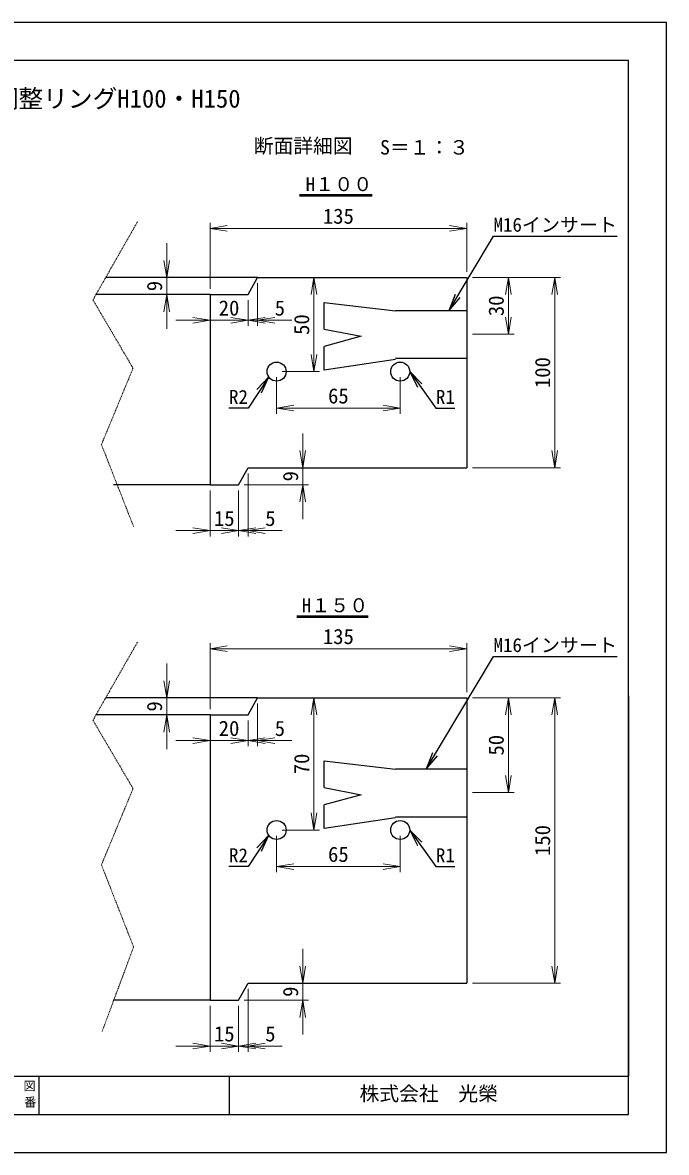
# Model space of a CAD drawing. Units: millimetres, scale not verified. Extents: x -210 to 210, y -148 to 148.
# Drawn here: x 40.7 to 210, y -148.5 to 148.5 of the extents above; entities that cross this region are included whole.
import ezdxf
from ezdxf.enums import TextEntityAlignment as Align

# ---------------------------------------------------------------- set-up
doc = ezdxf.new("R2010")
doc.units = ezdxf.units.MM
doc.linetypes.add('USER3', pattern=[16.375, 6.35, -3.175, 0.25, -3.175, 0.25, -3.175])
doc.layers.add('0-0', color=7, linetype='Continuous')
for name, color, linetype, lineweight in [('0-1_0', 9, 'Continuous', 25), ('0-2_dims', 2, 'Continuous', 13), ('0-3_pen3実線', 7, 'Continuous', 25), ('0-4_pen4実線', 6, 'Continuous', 25), ('0-7_pen2二点', 3, 'USER3', 13)]:
    doc.layers.add(name, color=color, linetype=linetype, lineweight=lineweight)
doc.styles.add('ＭＳ ゴシック', font='')
doc.styles.get('ＭＳ ゴシック').set_extended_font_data('MS Gothic')

# ---------------------------------------------------------------- blocks, each defined once
blk = doc.blocks.new('部分図 1')
at = {"layer": '0-1_0'}
blk.add_lwpolyline([(0, 0), (8400, 0), (8400, 5940), (0, 5940)], close=True, dxfattribs=at)
at = {"layer": '0-2_dims'}
for p, q in [((6000, 4540), (6000, 4888)), ((7350, 4630), (7350, 4888)), ((6000, 4858), (7350, 4858)), ((5772, 4600), (5772, 4780)), ((5772, 4600), (5772, 4510)), ((5790, 4600), (5802, 4600)), ((6504, 4600), (6576, 4600)), ((6546, 4105), (6546, 4600)), ((7380, 4600), (7599, 4600)), ((7410, 4600), (7843, 4600)), ((7569, 4600), (7569, 4302)), ((7813, 4600), (7813, 3600)), ((6250, 4570), (6250, 4345)), ((5772, 4510), (5772, 4330)), ((5790, 4510), (5802, 4510)), ((6000, 4480), (6000, 4345)), ((6200, 4480), (6200, 4345)), ((6200, 4480), (6200, 4345)), ((6000, 4375), (5820, 4375)), ((6000, 4375), (6200, 4375)), ((6200, 4375), (6020, 4375)), ((6200, 4375), (6380, 4375)), ((6200, 4375), (6250, 4375)), ((6250, 4375), (6430, 4375)), ((7380, 4302), (7599, 4302)), ((6380, 4105), (6576, 4105)), ((6350, 4075), (6350, 3883)), ((7000, 4075), (7000, 3883)), ((6350, 3913), (7000, 3913)), ((6487.5, 3600), (6487.5, 3780)), ((6200, 3570), (6200, 3239)), ((6487.5, 3600), (6517.5, 3600)), ((6487.5, 3510), (6487.5, 3600)), ((7380, 3600), (7843, 3600)), ((6180, 3510), (6517.5, 3510)), ((6487.5, 3510), (6487.5, 3330)), ((6000, 3480), (6000, 3239)), ((6150, 3480), (6150, 3239)), ((6150, 3480), (6150, 3239)), ((6000, 3269), (5820, 3269)), ((6150, 3269), (5970, 3269)), ((6000, 3269), (6150, 3269)), ((6150, 3269), (6330, 3269)), ((6150, 3269), (6200, 3269)), ((6200, 3269), (6380, 3269)), ((6000, 2330), (6000, 2678)), ((7350, 2420), (7350, 2678)), ((6000, 2648), (7350, 2648)), ((5772, 2390), (5772, 2570)), ((5772, 2390), (5772, 2300)), ((5790, 2390), (5802, 2390)), ((6504, 2390), (6576, 2390)), ((6546, 1695), (6546, 2390)), ((7380, 2390), (7599, 2390)), ((7410, 2390), (7843, 2390)), ((7569, 2390), (7569, 1892)), ((7813, 2390), (7813, 890)), ((6250, 2360), (6250, 2135)), ((5772, 2300), (5772, 2120)), ((5790, 2300), (5802, 2300)), ((6000, 2270), (6000, 2135)), ((6200, 2270), (6200, 2135)), ((6200, 2270), (6200, 2135)), ((6000, 2165), (5820, 2165)), ((6000, 2165), (6200, 2165)), ((6200, 2165), (6020, 2165)), ((6200, 2165), (6250, 2165)), ((6200, 2165), (6380, 2165)), ((6250, 2165), (6430, 2165)), ((7380, 1892), (7599, 1892)), ((6350, 1665), (6350, 1473)), ((6380, 1695), (6576, 1695)), ((7000, 1665), (7000, 1473)), ((6350, 1503), (7000, 1503)), ((6487.5, 890), (6487.5, 1070)), ((6200, 860), (6200, 529)), ((6487.5, 890), (6517.5, 890)), ((6487.5, 800), (6487.5, 890)), ((7380, 890), (7843, 890)), ((6180, 800), (6517.5, 800)), ((6487.5, 800), (6487.5, 620)), ((6000, 770), (6000, 529)), ((6150, 770), (6150, 529)), ((6150, 770), (6150, 529)), ((6000, 559), (5820, 559)), ((6150, 559), (5970, 559)), ((6000, 559), (6150, 559)), ((6150, 559), (6330, 559)), ((6150, 559), (6200, 559)), ((6200, 559), (6380, 559))]:
    blk.add_line(p, q, dxfattribs=at)
for points in [[(6090, 4873), (6000, 4858), (6090, 4843)], [(7260, 4843), (7350, 4858), (7260, 4873)], [(5757, 4690), (5772, 4600), (5787, 4690)], [(6561, 4510), (6546, 4600), (6531, 4510)], [(7584, 4510), (7569, 4600), (7554, 4510)], [(7828, 4510), (7813, 4600), (7798, 4510)], [(5787, 4420), (5772, 4510), (5757, 4420)], [(5910, 4360), (6000, 4375), (5910, 4390)], [(6110, 4360), (6200, 4375), (6110, 4390)], [(6290, 4390), (6200, 4375), (6290, 4360)], [(6340, 4390), (6250, 4375), (6340, 4360)], [(7554, 4392), (7569, 4302), (7584, 4392)], [(6531, 4195), (6546, 4105), (6561, 4195)], [(6440, 3928), (6350, 3913), (6440, 3898)], [(6910, 3898), (7000, 3913), (6910, 3928)], [(6472.5, 3690), (6487.5, 3600), (6502.5, 3690)], [(7798, 3690), (7813, 3600), (7828, 3690)], [(6502.5, 3420), (6487.5, 3510), (6472.5, 3420)], [(5910, 3254), (6000, 3269), (5910, 3284)], [(6060, 3254), (6150, 3269), (6060, 3284)], [(6240, 3284), (6150, 3269), (6240, 3254)], [(6290, 3284), (6200, 3269), (6290, 3254)], [(6090, 2663), (6000, 2648), (6090, 2633)], [(7260, 2633), (7350, 2648), (7260, 2663)], [(5757, 2480), (5772, 2390), (5787, 2480)], [(6561, 2300), (6546, 2390), (6531, 2300)], [(7584, 2300), (7569, 2390), (7554, 2300)], [(7828, 2300), (7813, 2390), (7798, 2300)], [(5787, 2210), (5772, 2300), (5757, 2210)], [(5910, 2150), (6000, 2165), (5910, 2180)], [(6110, 2150), (6200, 2165), (6110, 2180)], [(6290, 2180), (6200, 2165), (6290, 2150)], [(6340, 2180), (6250, 2165), (6340, 2150)], [(7554, 1982), (7569, 1892), (7584, 1982)], [(6531, 1785), (6546, 1695), (6561, 1785)], [(6440, 1518), (6350, 1503), (6440, 1488)], [(6910, 1488), (7000, 1503), (6910, 1518)], [(6472.5, 980), (6487.5, 890), (6502.5, 980)], [(7798, 980), (7813, 890), (7828, 980)], [(6502.5, 710), (6487.5, 800), (6472.5, 710)], [(5910, 544), (6000, 559), (5910, 574)], [(6060, 544), (6150, 559), (6060, 574)], [(6240, 574), (6150, 559), (6240, 544)], [(6290, 574), (6200, 559), (6290, 544)]]:
    blk.add_lwpolyline(points, dxfattribs=at)
at = {"layer": '0-3_pen3実線', "lineweight": 50}
for p, q in [((6471, 5032), (6853, 5032)), ((6457, 2818), (6832, 2818))]:
    blk.add_line(p, q, dxfattribs=at)
at = {"layer": '0-3_pen3実線'}
for p, q in [((6250, 4600), (5451.35, 4600)), ((6250, 4600), (7350, 4600)), ((7350, 4600), (7350, 3600)), ((6000, 4510), (5399.98, 4510)), ((6000, 4510), (6000, 3510)), ((6600, 4329), (6600, 4468)), ((6600, 4468), (6975, 4425)), ((7350, 4425), (6975, 4425)), ((6600, 4113.44), (6600, 4237)), ((6975, 4168.3), (6600, 4113.44)), ((6975, 4175), (7350, 4175)), ((6200, 3600), (7350, 3600)), ((6000, 3510), (5492.22, 3510)), ((6250, 2390), (5451.35, 2390)), ((6250, 2390), (7350, 2390)), ((7350, 2390), (7350, 890)), ((6000, 2300), (5399.98, 2300)), ((6000, 2300), (6000, 800)), ((6600, 1919), (6600, 2058)), ((6600, 2058), (6975, 2015)), ((7350, 2015), (6975, 2015)), ((6600, 1919), (6795, 1880.72)), ((6795, 1880.72), (6600, 1827)), ((6600, 1703.44), (6600, 1827)), ((6975, 1758.3), (6600, 1703.44)), ((6975, 1765), (7350, 1765)), ((6150, 800), (6200, 890)), ((6200, 890), (7350, 890)), ((6000, 800), (5492.22, 800)), ((6000, 800), (6150, 800)), ((5100, 400), (5100, 200))]:
    blk.add_line(p, q, dxfattribs=at)
for points in [[(7256.25, 4425), (7490, 4818), (8140.5, 4818)], [(6000, 4510), (6200, 4510), (6250, 4600)], [(7289.37, 4510.02), (7256.25, 4425), (7315.15, 4494.68)], [(6600, 4329), (6795, 4290.72), (6600, 4237)], [(7114.49, 4040.45), (7050, 4105), (7090.07, 4023.03)], [(7050, 4105), (7187, 3913), (7287.5, 3913)], [(6308.2, 4077.57), (6200, 3913), (6099.5, 3913)], [(6271.29, 3994.12), (6308.2, 4077.57), (6246.22, 4010.61)], [(6000, 3510), (6150, 3510), (6200, 3600)], [(7137.29, 2015), (7490, 2608), (8140.5, 2608)], [(6000, 2300), (6200, 2300), (6250, 2390)], [(7170.41, 2100.02), (7137.29, 2015), (7196.19, 2084.68)], [(6308.2, 1667.57), (6200, 1503), (6099.5, 1503)], [(6271.29, 1584.12), (6308.2, 1667.57), (6246.22, 1600.61)], [(7114.49, 1630.45), (7050, 1695), (7090.07, 1613.03)], [(7050, 1695), (7187, 1503), (7287.5, 1503)]]:
    blk.add_lwpolyline(points, dxfattribs=at)
for centre in [(6350, 4105), (7000, 4105), (6350, 1695), (7000, 1695)]:
    blk.add_circle(centre, 50, dxfattribs=at)
at = {"layer": '0-4_pen4実線'}
for p, q in [((8200, 2400), (8200, 1400)), ((8200, 1400), (8200, 400)), ((200, 400), (8200, 400)), ((6100, 400), (6100, 200))]:
    blk.add_line(p, q, dxfattribs=at)
blk.add_lwpolyline([(200, 200), (8200, 200), (8200, 5740), (200, 5740)], close=True, dxfattribs=at)
at = {"layer": '0-7_pen2二点'}
for p, q in [((5618, 2682), (5384, 2272)), ((5597.88, 1079.65), (5432, 636))]:
    blk.add_line(p, q, dxfattribs=at)
for points in [[(5618, 4892), (5384, 4482), (5595, 4123), (5428.74, 3721.89), (5597.88, 3289.65)], [(5384, 2272), (5595, 1913), (5428.74, 1511.89), (5597.88, 1079.65)]]:
    blk.add_lwpolyline(points, dxfattribs=at)
at = {"layer": '0-2_dims', "color": 7, "style": 'ＭＳ ゴシック'}
for s, p in [('135', (6593.24, 4858.5)), ('20', (6045.49, 4375.5)), ('5', (6340, 4375.5)), ('65', (6620.49, 3913.5)), ('15', (6020.49, 3269.5)), ('5', (6290, 3269.5)), ('135', (6593.24, 2648.5)), ('20', (6045.49, 2165.5)), ('5', (6340, 2165.5)), ('65', (6620.49, 1503.5)), ('15', (6020.49, 559.5)), ('5', (6290, 559.5))]:
    blk.add_text(s, height=79.92, dxfattribs=at).set_placement(p, align=Align.BOTTOM_LEFT)
for s, p in [('9', (5771.5, 4527.75)), ('30', (7568.5, 4396.49)), ('50', (6545.5, 4297.99)), ('100', (7812.5, 4018.24)), ('9', (6487, 3527.75)), ('9', (5771.5, 2317.75)), ('50', (7568.5, 2086.49)), ('70', (6545.5, 1987.99)), ('150', (7812.5, 1558.24)), ('9', (6487, 817.75))]:
    blk.add_text(s, height=79.92, rotation=90, dxfattribs=at).set_placement(p, align=Align.BOTTOM_LEFT)
at = {"layer": '0-3_pen3実線', "style": 'ＭＳ ゴシック'}
for s, height, p in [('断面詳細図', 76.17, (6230, 5231.05)), ('S＝１：３', 76.17, (6894, 5223.1)), ('H１００', 73.31, (6503, 5032)), ('M16インサート', 73.31, (7490.5, 4818.5)), ('R2', 73.31, (6099.5, 3913.5)), ('R1', 73.31, (7187.5, 3913.5)), ('H１５０', 73.31, (6482, 2818)), ('M16インサート', 73.31, (7490.5, 2608.5)), ('R2', 73.31, (6099.5, 1503.5)), ('R1', 73.31, (7187.5, 1503.5)), ('図', 47.61, (5018.4, 311.33)), ('株式会社\u3000光榮', 76.24, (6786.05, 248.01)), ('番', 47.61, (5022.2, 226.5))]:
    blk.add_text(s, height=height, dxfattribs=at).set_placement(p, align=Align.BOTTOM_LEFT)
at = {"layer": '0-4_pen4実線', "style": 'ＭＳ ゴシック'}
blk.add_text('調整リングH100・H150', height=95.3, dxfattribs=at).set_placement((4862.05, 5463.99), align=Align.BOTTOM_LEFT)

msp = doc.modelspace()

# ---------------------------------------------------------------- block references
at = {"layer": '0-0', "xscale": 0.05, "yscale": 0.05}
msp.add_blockref('部分図 1', (-210, -148.5), dxfattribs=at)

doc.saveas('drawing.dxf')
